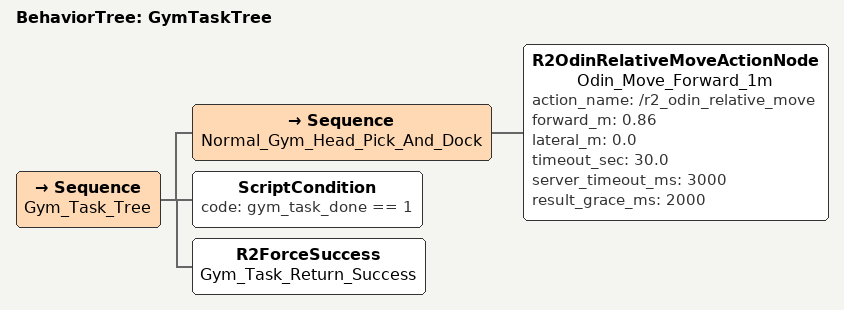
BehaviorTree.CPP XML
<root BTCPP_format="4" main_tree_to_execute="GymTaskTree">
  <BehaviorTree ID="GymTaskTree">
    <Sequence name="Gym_Task_Tree">
      <Sequence name="Normal_Gym_Head_Pick_And_Dock">
        <!-- 红方 -->
        <R2OdinRelativeMoveActionNode
          name="Odin_Move_Forward_1m"
          action_name="/r2_odin_relative_move"
          forward_m="0.86"
          lateral_m="0.0"
          timeout_sec="30.0"
          server_timeout_ms="3000"
          result_grace_ms="2000" />

        <!-- 蓝方 -->

      </Sequence>

      <ScriptCondition code=" gym_task_done == 1 " />

      <R2ForceSuccess name="Gym_Task_Return_Success" />
    </Sequence>
  </BehaviorTree>
</root>
